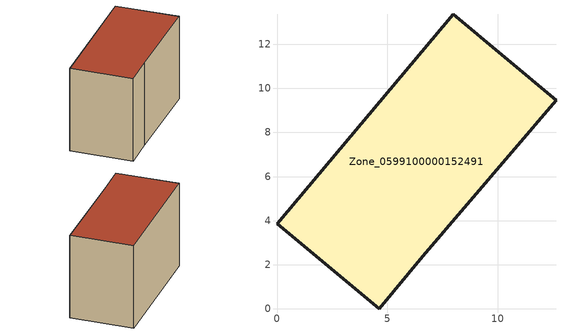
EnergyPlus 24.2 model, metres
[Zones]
Zone_0599100000152491
 floor ground (C_G): 6.6,2.39 4.63,0 0,3.85 8,13.37 12.65,9.47 z0
 wall outside (C_F): 8,13.37 0,3.85 4.63,0 6.6,2.39 12.65,9.47 8,13.37 z0:8.43
 roof outside (C_R): 12.65,9.47 8,13.37 0,3.85 4.63,0 6.6,2.39 z8.43
[BUILDING]
Pand.0599100000152491: North Axis=0; Terrain=City; Loads Convergence Tolerance Value=0.04; Temperature Convergence Tolerance Value=0.4; Solar Distribution=FullExterior; Maximum Number of Warmup Days=25; Minimum Number of Warmup Days=1
[Site:Location]
Rotterdam.The.Hague.AP_ZH_NLD Design_Conditions: Latitude=51.96; Longitude=4.45; Time Zone=1; Elevation=-4.5
[SITE:GROUNDTEMPERATURE:BUILDINGSURFACE]
18, 18, 18, 18, 18, 18, 18, 18, 18, 18, 18, 18
[MATERIAL] Thermal Absorptance=0.9; Solar Absorptance=0.7; Visible Absorptance=0.7
Name | Roughness | Thickness | Conductivity | Density | Specific Heat
G.TI.1946-1964 | MediumSmooth | 0.15 | 1 | 540 | 1210
F.TI.1946-1964 | Rough | 0.3 | 0.857143 | 1920 | 840
R.TI.1946-1964 | MediumRough | 0.2 | 0.277778 | 1500 | 1000
[CONSTRUCTION]
C_G: G.TI.1946-1964
C_F: F.TI.1946-1964
C_R: R.TI.1946-1964
[ZONE]
Zone_0599100000152491: Type=1; Multiplier=1; Ceiling Height=Autocalculate; Volume=Autocalculate; Floor Area=autocalculate; Part of Total Floor Area=Yes
[ZONEINFILTRATION:DESIGNFLOWRATE]
Infil_Zone_0599100000152491: Zone or ZoneList or Space or SpaceList=Zone_0599100000152491; Schedule=AlwaysOn; Design Flow Rate Calculation Method=Flow/Area; Flow Rate per Floor Area=0.003; Constant Term Coefficient=1; Temperature Term Coefficient=0; Velocity Term Coefficient=0; Velocity Squared Term Coefficient=0
[HVACTEMPLATE:ZONE:IDEALLOADSAIRSYSTEM]
Zone_0599100000152491: Maximum Heating Supply Air Temperature=50; Minimum Cooling Supply Air Temperature=13; Maximum Heating Supply Air Humidity Ratio=0.0156; Minimum Cooling Supply Air Humidity Ratio=0.0077; Heating Limit=NoLimit; Cooling Limit=NoLimit; Dehumidification Control Type=ConstantSensibleHeatRatio; Cooling Sensible Heat Ratio=0.7; Dehumidification Setpoint=60; Humidification Control Type=None; Humidification Setpoint=30; Outdoor Air Method=None; Outdoor Air Flow Rate per Person=0.00944; Outdoor Air Flow Rate per Zone Floor Area=0; Outdoor Air Flow Rate per Zone=0; Demand Controlled Ventilation Type=None; Outdoor Air Economizer Type=NoEconomizer; Heat Recovery Type=None; Sensible Heat Recovery Effectiveness=0.7; Latent Heat Recovery Effectiveness=0.65
[ZONECONTROL:THERMOSTAT]
ThermostatControl_Zone_0599100000152491: Zone or ZoneList=Zone_0599100000152491; Control Type Schedule=DualSetpointControlType; Control 1=Thermostat_Zone_0599100000152491; Temperature Difference Between Cutout And Setpoint=0
[THERMOSTATSETPOINT:DUALSETPOINT]
Thermostat_Zone_0599100000152491: Heating Setpoint Temperature Schedule=HeatingSetpoint_Zone_0599100000152491; Cooling Setpoint Temperature Schedule=CoolingSetpoint_Zone_0599100000152491
[SCHEDULE:COMPACT]
HeatingSetpoint_Zone_0599100000152491: Through: 12/31, For: AllDays, Until: 24:00, 21
CoolingSetpoint_Zone_0599100000152491: Through: 12/31, For: AllDays, Until: 24:00, 24
DualSetpointControlType: Through: 12/31, For: AllDays, Until: 24:00, 4
AlwaysOn: Through: 12/31, For: AllDays, Until: 24:00, 1
